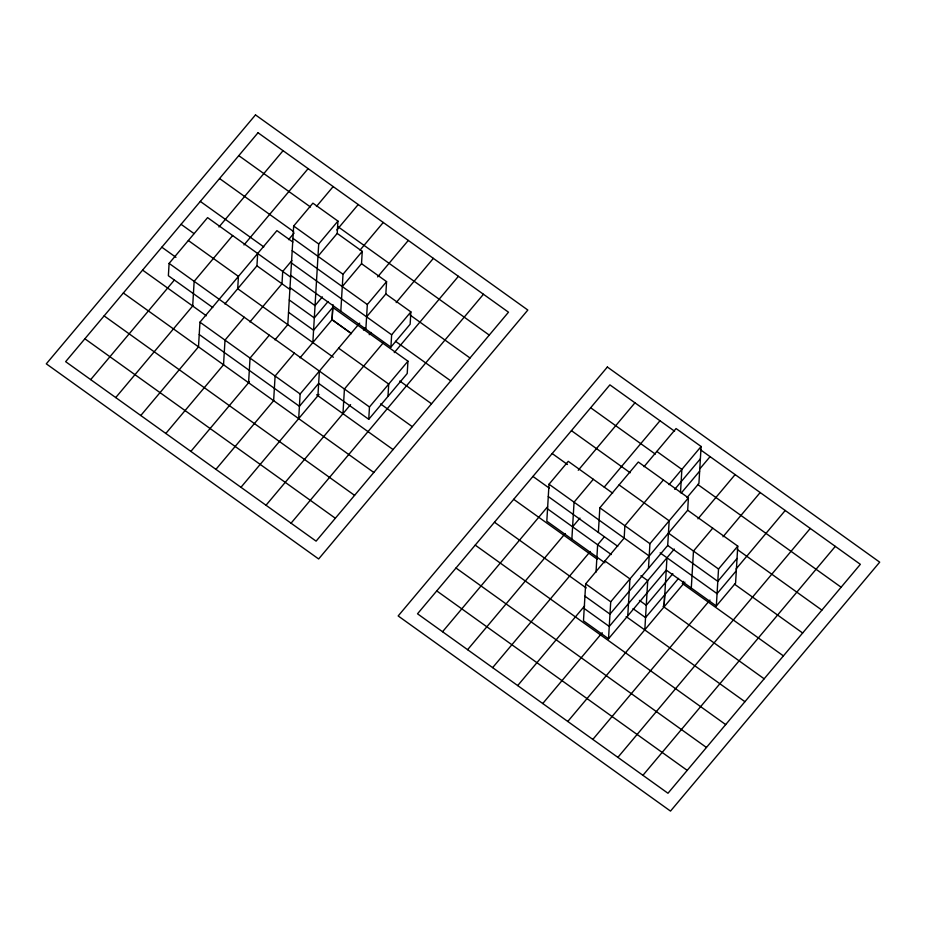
<?xml version="1.0" encoding="UTF-8"?>
<svg xmlns="http://www.w3.org/2000/svg" width="926" height="926" viewBox="0 0 926 926"><rect width="100%" height="100%" fill="white"/><g stroke="black" fill="none" stroke-linecap="round" stroke-linejoin="round"><path stroke-width="1.39" d="M290.695 277.163L207.586 217.622L169.111 263.401L168.37 275.728L212.772 307.536M192.689 305.997L194.147 281.354L232.634 235.563M198.5 346.833L199.958 322.19L276.92 230.62L292.859 242.033M223.536 364.775L225.006 340.131L244.244 317.248M248.585 382.727L250.055 358.084L269.292 335.189M224.879 303.983L256.942 265.831L257.683 253.516M273.633 400.669L275.103 376.025L294.341 353.13M317.965 256.305L337.214 233.421L337.944 221.094L312.895 203.153L293.658 226.037L287.801 324.621L274.976 339.877M298.681 418.621L300.14 393.978L359.658 323.162M312.849 342.562L318.706 243.989L337.944 221.094M317.919 395.726L319.389 371.083M300.024 357.83L332.087 319.667L332.978 304.608M340.814 311.217L343.014 274.258L362.251 251.363L337.214 233.421M342.967 413.667L344.426 389.024L382.913 343.245M342.284 286.574L361.522 263.69L362.251 251.363M365.863 329.17L367.333 304.527L386.57 281.631L361.522 263.69M199.229 334.517L299.411 406.294L318.648 383.399L368.745 419.293L369.474 406.977L407.949 361.186L357.864 325.292M366.592 316.842L385.841 293.959L386.57 281.631M387.982 396.397L388.712 384.082L338.627 348.188M290.729 275.335L390.911 347.111L391.64 334.795L410.878 311.9L385.841 293.959M407.949 361.186L407.22 373.514L368.745 419.293M410.878 311.9L410.149 324.216L390.911 347.111M612.653 493.153L568.251 461.333L549.014 484.229L546.815 521.199L604.875 562.8M571.863 539.14L574.062 502.181L593.3 479.286M663.363 479.957L624.888 525.748L624.159 538.075L585.672 583.855L583.473 620.825L608.521 638.766L666.245 570.092L716.33 605.986L735.58 583.091L737.767 546.12L687.682 510.226L688.412 497.91L638.315 462.016L599.84 507.807L598.37 532.45M596.02 572.152L597.64 544.766L604.053 537.138M608.521 638.766L610.72 601.807L687.682 510.226M627.759 615.871L629.958 578.912L604.909 560.959M644.809 629.946L647.737 580.66L640.908 575.764M648.466 568.344L649.936 543.689L688.412 497.91M663.977 607.005L664.706 594.689M664.046 607.051L666.975 557.765M584.943 596.182L609.991 614.123L667.704 545.449L669.174 520.806L619.077 484.911M680.494 492.667L681.872 469.389L656.823 451.448M683.214 584.109L683.376 581.378M691.294 588.033L693.481 551.074L712.719 528.179M643.998 466.704L676.061 428.553L701.109 446.494L698.91 483.465L686.999 497.632M716.33 605.986L718.53 569.015L737.767 546.12M90.69 379.625L174.331 280.08M218.953 226.997L283.078 150.683M115.727 397.567L192.874 305.777M243.989 244.95L308.126 168.636M140.775 415.519L198.407 346.949M288.565 239.672L294.132 233.028M316.437 206.486L333.175 186.577M291.887 260.553L282.719 271.457L281.99 283.773L249.927 321.935M165.823 433.461L223.444 364.89M336.844 229.961L358.223 204.53M190.872 451.402L249.43 381.732M360.029 250.124L383.26 222.471M322.375 296.876L315.037 305.603L290 287.65M328.047 301.563L314.308 317.919L289.259 299.978M332.816 307.351L313.578 330.246L288.53 312.293M215.92 469.355L273.54 400.784M377.634 276.92L408.308 240.424M363.501 330.038L365.376 327.804M240.957 487.296L319.03 394.395M369.219 334.68L371.083 332.469M396.178 302.605L433.356 258.366M266.005 505.249L350.584 404.604M394.268 352.621L458.405 276.307M291.053 523.19L483.453 294.26M442.547 631.74L547.579 506.765M578.252 470.269L634.947 402.81M467.595 649.693L565.184 533.561M604.227 487.111L659.995 420.751M572.592 526.825L579.931 518.097M492.644 667.634L590.232 551.514M669.047 484.657L701.109 446.494M674.73 489.345L700.38 458.821M517.692 685.576L584.607 605.951M699.859 468.811L710.08 456.645M681.328 492.945L699.651 471.137M542.74 703.528L602.224 632.747M697.949 518.826L735.128 474.598M674.302 549.049L609.262 626.451L584.213 608.498M672.843 573.692L646.267 605.303L639.438 600.407M678.527 578.38L645.538 617.63L633.014 608.648M567.777 721.47L684.893 582.118M722.998 536.779L760.177 492.539M737.038 558.447L717.8 581.343L667.704 545.449M592.825 739.423L709.941 600.071M735.962 569.096L785.225 510.481M736.309 570.763L717.071 593.659L660.145 552.868M617.873 757.364L810.273 528.433M642.922 775.317L835.31 546.375M674.568 431.203L609.898 384.857L417.51 613.799L667.97 793.258L860.358 564.328L700.438 449.735M238.792 155.637L310.523 207.03M337.573 226.407L489.252 335.096M590.661 407.753L655.33 454.099M697.66 484.425L841.121 587.223M293.658 226.037L318.706 243.989M219.555 178.533L293.635 231.604M410.044 315.025L470.014 357.992M571.423 430.648L630.212 472.781M737.223 549.442L821.883 610.107M292.929 238.364L343.014 274.258M292.188 250.691L367.333 304.527M291.459 263.007L391.64 334.795M668.433 533.121L718.53 569.015M200.317 201.417L263.817 246.918M395.506 341.289L450.777 380.887M552.185 453.543L567.464 464.493M734.445 584.132L802.645 633.002M357.818 325.339L332.77 307.397L332.04 319.725L351.394 333.591M599.84 507.807L649.936 543.689M256.942 265.831L289.965 289.491M332.087 319.667L351.44 333.534M549.014 484.229L649.195 556.017M181.079 224.312L194.009 233.584M399.789 381.026L431.539 403.782M532.948 476.439L549.407 488.233M682.277 583.438L783.408 655.897M548.285 496.556L617.735 546.317M188.348 240.517L238.433 276.399L237.704 288.727L333.337 357.251M547.555 508.872L611.299 554.558M161.842 247.207L175.952 257.324M380.551 403.921L412.301 426.666M513.698 499.334L597.189 559.154M663.039 606.333L764.158 678.793M169.111 263.401L369.474 406.977M585.672 583.855L610.72 601.807M142.592 270.103L206.348 315.789M316.623 394.8L393.052 449.561M494.461 522.218L586.181 587.941M626.161 616.589L744.921 701.688M199.958 322.19L300.14 393.978M123.355 292.998L373.815 472.457M475.223 545.113L725.683 724.583M104.117 315.893L354.577 495.352M455.986 568.008L706.445 747.467M84.879 338.777L335.339 518.247M436.748 590.904L687.208 770.363M255.495 114.905L46.3 363.837L318.637 558.968L527.832 310.048L255.495 114.905M258.03 132.742L65.642 361.672L316.102 541.143L508.49 312.201L258.03 132.742M607.363 367.032L398.168 615.952L670.505 811.095L879.7 562.163L607.363 367.032"/></g></svg>
